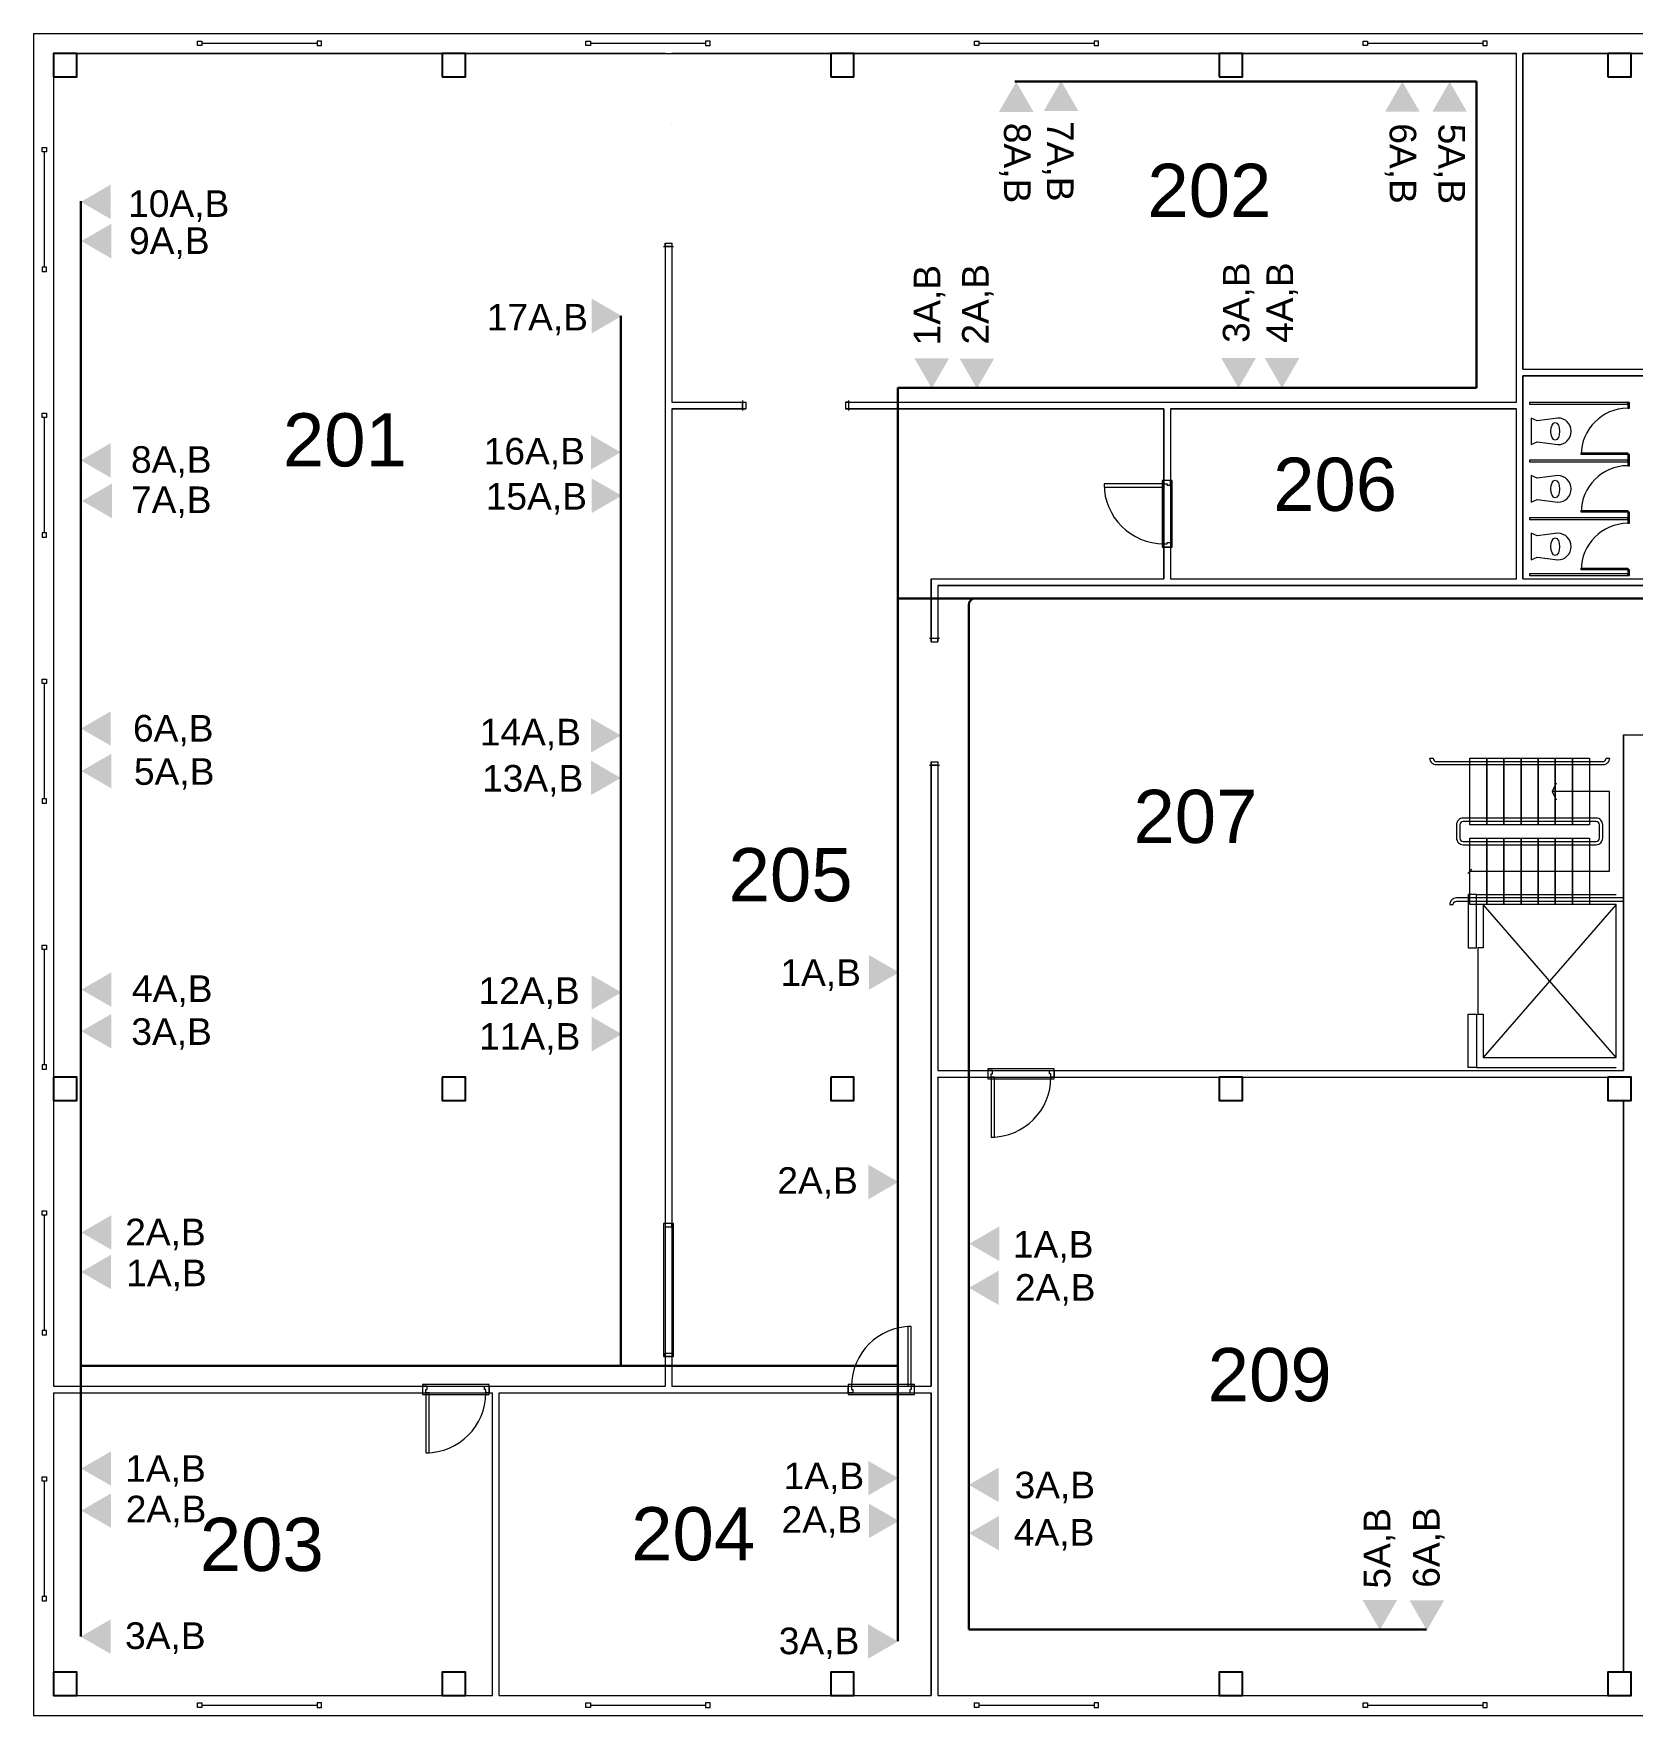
# Model space of a CAD drawing. Extents: x 23 to 125, y 27 to 85.
# Drawn here: x 24.42 to 48.46, y 26.57 to 51.87 of the extents above; entities that cross this region are included whole.
import ezdxf

# ---------------------------------------------------------------- set-up
doc = ezdxf.new("R2010")
doc.units = 0
doc.header["$LTSCALE"] = 1.485
doc.header["$MEASUREMENT"] = 0
doc.layers.get('0').update_dxf_attribs({"linetype": 'CONTINUOUS'})
for name, color, linetype in [('DVEřE', 7, 'CONTINUOUS'), ('NADSTANDARDNí_úPRAVY', 7, 'CONTINUOUS'), ('NEMOBILNí_VYBAVENí', 7, 'CONTINUOUS'), ('PLášť_BUDOVY', 7, 'CONTINUOUS'), ('PříPOJKA', 7, 'CONTINUOUS'), ('ZEď', 7, 'CONTINUOUS')]:
    doc.layers.add(name, color=color, linetype=linetype)
doc.layers.add('kabely', color=1, linetype='CONTINUOUS', lineweight=30)
doc.styles.get("Standard").update_dxf_attribs({"font": 'arial.ttf', "height": 0.4})

# ---------------------------------------------------------------- blocks, each defined once
blk = doc.blocks.new('*U52')
at = {"layer": 'NADSTANDARDNí_úPRAVY', "color": 7, "linetype": 'Continuous'}
blk.add_lwpolyline([(-0.175, -0.175), (0.175, -0.175), (0.175, 0.175), (-0.175, 0.175)], close=True, dxfattribs=at)
blk = doc.blocks.new('*U53')
at = {"color": 0, "linetype": 'ByBlock', "lineweight": -2, "transparency": 16777216}
for p in [(0, 24.35), (5.8441, 24.35), (11.6882, 24.35), (17.5323, 24.35), (23.3764, 24.35), (0, 0), (5.8441, 0), (11.6882, 0), (17.5323, 0), (23.3764, 0)]:
    blk.add_blockref('*U52', p, dxfattribs=at)
blk = doc.blocks.new('*U58')
at = {"layer": 'NADSTANDARDNí_úPRAVY', "color": 7, "linetype": 'Continuous'}
blk.add_lwpolyline([(-0.175, -0.175), (0.175, -0.175), (0.175, 0.175), (-0.175, 0.175)], close=True, dxfattribs=at)
blk = doc.blocks.new('*U59')
at = {"color": 0, "linetype": 'ByBlock', "lineweight": -2, "transparency": 16777216}
for p in [(0, 24.35), (5.8441, 24.35), (11.6882, 24.35), (17.5323, 24.35), (23.3764, 24.35), (0, 0), (5.8441, 0), (11.6882, 0), (17.5323, 0), (23.3764, 0)]:
    blk.add_blockref('*U58', p, dxfattribs=at)
blk = doc.blocks.new('*U60')
blk.add_lwpolyline([(-0.175, 0.175), (-0.175, -0.175), (0.175, -0.175), (0.175, 0.175)], close=True)
blk = doc.blocks.new('*U61')
at = {"color": 0, "linetype": 'ByBlock', "lineweight": -2, "transparency": 16777216}
for p in [(0, 0), (5.8441, 0), (11.6882, 0), (17.5323, 0), (23.3764, 0)]:
    blk.add_blockref('*U60', p, dxfattribs=at)

msp = doc.modelspace()

# ---------------------------------------------------------------- hatches: boundary and pattern name
at = {"layer": 'kabely'}
for points in [[(39.197, 51.14), (38.937, 50.69), (39.457, 50.69)], [(39.872, 51.154), (39.612, 50.704), (40.132, 50.704)], [(45.005, 51.143), (44.745, 50.693), (45.265, 50.693)], [(45.716, 51.143), (45.456, 50.693), (45.975, 50.693)], [(25.128, 49.336), (25.578, 49.077), (25.578, 49.596)], [(25.136, 48.746), (25.586, 48.486), (25.586, 49.006)], [(33.264, 47.619), (32.814, 47.879), (32.814, 47.359)], [(37.927, 46.531), (38.187, 46.981), (37.667, 46.981)], [(38.606, 46.528), (38.865, 46.978), (38.346, 46.978)], [(42.541, 46.535), (42.801, 46.985), (42.281, 46.985)], [(43.195, 46.535), (43.455, 46.985), (42.935, 46.985)], [(33.25, 45.569), (32.8, 45.829), (32.8, 45.309)], [(25.128, 45.446), (25.578, 45.186), (25.578, 45.706)], [(25.146, 44.838), (25.596, 44.578), (25.596, 45.098)], [(33.264, 44.916), (32.814, 45.175), (32.814, 44.656)], [(25.13, 41.413), (25.58, 41.153), (25.58, 41.673)], [(33.25, 41.31), (32.8, 41.569), (32.8, 41.05)], [(25.137, 40.773), (25.587, 40.513), (25.587, 41.033)], [(33.25, 40.67), (32.8, 40.93), (32.8, 40.41)], [(37.435, 37.744), (36.985, 38.004), (36.985, 37.485)], [(25.137, 37.485), (25.587, 37.225), (25.587, 37.744)], [(33.26, 37.443), (32.81, 37.702), (32.81, 37.183)], [(25.137, 36.859), (25.587, 36.599), (25.587, 37.119)], [(33.263, 36.816), (32.813, 37.076), (32.813, 36.556)], [(37.424, 34.591), (36.974, 34.851), (36.974, 34.331)], [(25.137, 33.831), (25.587, 33.572), (25.587, 34.091)], [(38.491, 33.662), (38.941, 33.402), (38.941, 33.922)], [(25.133, 33.237), (25.583, 32.978), (25.583, 33.497)], [(38.485, 32.999), (38.935, 32.739), (38.935, 33.259)], [(25.135, 30.28), (25.585, 30.02), (25.585, 30.54)], [(37.422, 30.136), (36.972, 30.395), (36.972, 29.876)], [(38.484, 30.035), (38.934, 29.775), (38.934, 30.295)], [(25.135, 29.647), (25.585, 29.387), (25.585, 29.907)], [(37.432, 29.493), (36.982, 29.752), (36.982, 29.233)], [(38.488, 29.308), (38.938, 29.048), (38.938, 29.568)], [(44.666, 27.851), (44.926, 28.301), (44.406, 28.301)], [(45.373, 27.847), (45.633, 28.297), (45.113, 28.297)], [(25.128, 27.751), (25.578, 27.491), (25.578, 28.011)], [(37.419, 27.679), (36.969, 27.938), (36.969, 27.419)]]:
    msp.add_hatch(color=1, dxfattribs=at).paths.add_polyline_path(points)

# ---------------------------------------------------------------- linework, layer by layer
at = {"lineweight": 0}
msp.add_point((24.719, 26.867), dxfattribs=at)
msp.add_point((24.719, 26.867), dxfattribs=at)
msp.add_point((24.719, 26.867), dxfattribs=at)
at = {"layer": 'DVEřE', "lineweight": 0}
msp.add_line((33.919, 51.567), (34.019, 51.567), dxfattribs=at)
at = {"layer": 'kabely'}
for p, q in [((46.122, 51.145), (39.178, 51.145)), ((46.122, 46.54), (46.122, 51.145)), ((25.13, 31.826), (25.13, 49.346)), ((33.25, 31.826), (33.25, 47.621)), ((37.416, 46.009), (37.416, 46.54)), ((37.416, 46.54), (46.122, 46.54)), ((37.416, 43.371), (37.416, 46.009)), ((52.253, 43.371), (37.416, 43.371)), ((37.416, 43.371), (37.416, 31.826)), ((38.484, 43.271), (38.484, 27.858)), ((52.253, 43.371), (38.584, 43.371)), ((25.687, 31.826), (25.13, 31.826)), ((25.13, 31.826), (25.13, 29.644)), ((37.416, 31.826), (25.687, 31.826)), ((37.416, 31.826), (33.25, 31.826)), ((37.416, 31.826), (37.416, 30.991)), ((37.416, 30.991), (37.416, 29.48)), ((25.13, 29.644), (25.13, 27.751)), ((37.416, 29.48), (37.416, 27.682)), ((38.484, 27.858), (45.366, 27.858))]:
    msp.add_line(p, q, dxfattribs=at)
msp.add_arc((38.584, 43.271), 0.1, 90, 180, dxfattribs=at)
at = {"layer": 'NADSTANDARDNí_úPRAVY', "color": 7, "linetype": 'Continuous', "lineweight": 0}
msp.add_lwpolyline([(24.719, 51.217), (25.069, 51.217), (25.069, 51.567), (24.719, 51.567)], close=True, dxfattribs=at)
at = {"layer": 'NEMOBILNí_VYBAVENí', "color": 9, "linetype": 'Continuous', "lineweight": 0}
for points in [[(46.919, 46.317), (46.919, 46.292), (48.394, 46.292), (48.394, 46.317)], [(48.394, 46.317), (48.394, 46.234), (48.419, 46.234), (48.419, 46.317)], [(48.394, 45.559), (48.394, 45.534), (47.694, 45.534), (47.694, 45.559)], [(46.919, 45.45), (46.919, 45.425), (48.394, 45.425), (48.394, 45.45)], [(48.394, 45.534), (48.394, 45.45), (48.419, 45.45), (48.419, 45.534)], [(48.394, 45.45), (48.394, 45.367), (48.419, 45.367), (48.419, 45.45)], [(46.919, 44.584), (46.919, 44.559), (48.394, 44.559), (48.394, 44.584)], [(48.394, 44.692), (48.394, 44.667), (47.694, 44.667), (47.694, 44.692)], [(48.394, 44.667), (48.394, 44.584), (48.419, 44.584), (48.419, 44.667)], [(48.394, 44.584), (48.394, 44.5), (48.419, 44.5), (48.419, 44.584)], [(48.394, 43.825), (48.394, 43.8), (47.694, 43.8), (47.694, 43.825)], [(48.394, 43.8), (48.394, 43.717), (48.419, 43.717), (48.419, 43.8)], [(46.919, 43.717), (48.394, 43.717), (48.394, 43.742), (46.919, 43.742)]]:
    msp.add_lwpolyline(points, close=True, dxfattribs=at)
for centre in [(48.407, 45.533), (48.407, 44.667), (48.407, 43.8)]:
    msp.add_ellipse(centre, major_axis=(-0.713, 0), ratio=0.982456, start_param=4.730223, end_param=6.28305, dxfattribs=at)
at = {"layer": 'PLášť_BUDOVY', "color": 7, "linetype": 'Continuous', "lineweight": 0}
for p, q in [((26.947, 51.721), (28.681, 51.721)), ((32.792, 51.721), (34.525, 51.721)), ((38.636, 51.721), (40.369, 51.721)), ((44.48, 51.721), (46.213, 51.721)), ((34.019, 51.567), (46.719, 51.567)), ((46.819, 51.567), (56.819, 51.567)), ((24.578, 50.09), (24.578, 48.356)), ((33.919, 48.717), (33.919, 31.517)), ((34.019, 48.667), (33.919, 48.667)), ((34.019, 48.717), (34.019, 46.324)), ((46.819, 46.821), (56.819, 46.817)), ((46.819, 46.721), (50.819, 46.719)), ((34.019, 46.324), (35.13, 46.324)), ((35.08, 46.224), (35.08, 46.324)), ((36.63, 46.324), (46.719, 46.324)), ((36.68, 46.224), (36.68, 46.324)), ((24.578, 46.09), (24.578, 44.356)), ((34.019, 46.224), (35.13, 46.224)), ((34.019, 46.224), (34.019, 31.517)), ((36.63, 46.224), (41.419, 46.224)), ((41.419, 46.224), (41.419, 43.667)), ((41.519, 46.224), (41.519, 43.667)), ((41.519, 46.224), (46.719, 46.224)), ((41.519, 45.142), (41.419, 45.142)), ((41.419, 45.142), (41.419, 45.092)), ((41.519, 45.142), (41.419, 45.142)), ((41.419, 45.092), (41.469, 45.092)), ((41.469, 45.092), (41.469, 45.072)), ((41.469, 45.072), (41.519, 45.072)), ((41.519, 45.092), (41.519, 45.142)), ((41.519, 45.072), (41.519, 45.092)), ((41.419, 44.142), (41.419, 44.192)), ((41.419, 44.192), (41.469, 44.192)), ((41.519, 44.142), (41.419, 44.142)), ((41.519, 44.142), (41.419, 44.142)), ((41.469, 44.192), (41.469, 44.212)), ((41.469, 44.212), (41.519, 44.212)), ((41.519, 44.212), (41.519, 44.192)), ((41.519, 44.192), (41.519, 44.142)), ((37.919, 43.667), (41.419, 43.667)), ((37.919, 43.667), (37.919, 42.717)), ((38.019, 43.567), (50.919, 43.567)), ((38.019, 43.567), (38.019, 42.717)), ((41.519, 43.667), (46.719, 43.667)), ((46.819, 43.667), (50.819, 43.667)), ((38.019, 42.767), (37.919, 42.767)), ((24.578, 42.09), (24.578, 40.356)), ((48.332, 41.317), (48.332, 36.267)), ((48.332, 41.317), (75.919, 41.317)), ((37.919, 40.913), (37.919, 36.167)), ((38.019, 40.863), (37.919, 40.863)), ((38.019, 40.913), (38.019, 36.267)), ((46.05, 39.296), (45.988, 39.234)), ((46.119, 38.915), (48.219, 38.915)), ((48.219, 36.465), (46.219, 38.765)), ((48.219, 38.765), (46.219, 36.465)), ((24.578, 38.09), (24.578, 36.356)), ((37.919, 36.267), (37.919, 31.517)), ((38.769, 36.267), (38.769, 36.167)), ((38.819, 36.267), (38.769, 36.267)), ((38.769, 36.267), (38.769, 36.167)), ((38.839, 36.267), (38.819, 36.267)), ((38.819, 36.167), (38.819, 36.217)), ((38.819, 36.217), (38.839, 36.217)), ((38.839, 36.217), (38.839, 36.267)), ((39.699, 36.217), (39.699, 36.267)), ((39.699, 36.267), (39.719, 36.267)), ((39.719, 36.217), (39.699, 36.217)), ((39.719, 36.267), (39.769, 36.267)), ((39.719, 36.167), (39.719, 36.217)), ((39.769, 36.267), (39.769, 36.167)), ((39.769, 36.267), (39.769, 36.167)), ((46.119, 36.315), (48.219, 36.315)), ((38.019, 36.167), (38.019, 26.867)), ((38.769, 36.167), (38.819, 36.167)), ((39.769, 36.167), (39.719, 36.167)), ((48.332, 35.817), (48.332, 27.217)), ((24.578, 34.09), (24.578, 32.356)), ((34.019, 33.967), (33.919, 33.967)), ((34.019, 31.967), (33.919, 31.967)), ((24.719, 31.517), (33.919, 31.517)), ((24.719, 31.417), (31.319, 31.417)), ((24.719, 31.417), (24.719, 26.867)), ((30.269, 31.517), (30.269, 31.417)), ((30.319, 31.517), (30.269, 31.517)), ((30.269, 31.517), (30.269, 31.417)), ((30.269, 31.417), (30.319, 31.417)), ((30.339, 31.517), (30.319, 31.517)), ((30.319, 31.417), (30.319, 31.467)), ((30.319, 31.467), (30.339, 31.467)), ((30.339, 31.467), (30.339, 31.517)), ((31.199, 31.467), (31.199, 31.517)), ((31.199, 31.517), (31.219, 31.517)), ((31.219, 31.467), (31.199, 31.467)), ((31.219, 31.517), (31.269, 31.517)), ((31.219, 31.417), (31.219, 31.467)), ((31.269, 31.417), (31.219, 31.417)), ((31.269, 31.517), (31.269, 31.417)), ((31.269, 31.517), (31.269, 31.417)), ((31.319, 26.867), (31.319, 31.417)), ((31.419, 26.867), (31.419, 31.417)), ((31.419, 31.417), (37.919, 31.417)), ((34.019, 31.517), (37.919, 31.517)), ((36.669, 31.417), (36.669, 31.517)), ((36.669, 31.517), (36.719, 31.517)), ((36.669, 31.417), (36.669, 31.517)), ((36.719, 31.417), (36.669, 31.417)), ((36.719, 31.517), (36.719, 31.467)), ((36.719, 31.467), (36.739, 31.467)), ((36.739, 31.417), (36.719, 31.417)), ((36.739, 31.467), (36.739, 31.417)), ((37.619, 31.467), (37.599, 31.467)), ((37.599, 31.467), (37.599, 31.417)), ((37.599, 31.417), (37.619, 31.417)), ((37.669, 31.517), (37.619, 31.517)), ((37.619, 31.517), (37.619, 31.467)), ((37.619, 31.417), (37.669, 31.417)), ((37.669, 31.417), (37.669, 31.517)), ((37.669, 31.417), (37.669, 31.517)), ((37.919, 31.417), (37.919, 26.867)), ((24.578, 30.09), (24.578, 28.356)), ((24.719, 26.867), (31.319, 26.867)), ((31.419, 26.867), (37.919, 26.867)), ((38.019, 26.867), (48.445, 26.867)), ((24.419, 26.567), (124.419, 26.567)), ((26.947, 26.721), (28.681, 26.721)), ((32.792, 26.721), (34.525, 26.721)), ((38.636, 26.721), (40.369, 26.721)), ((44.48, 26.721), (46.213, 26.721))]:
    msp.add_line(p, q, dxfattribs=at)
for points in [[(26.881, 51.754), (26.947, 51.754), (26.947, 51.687), (26.881, 51.687)], [(28.748, 51.754), (28.681, 51.754), (28.681, 51.687), (28.748, 51.687)], [(32.725, 51.754), (32.792, 51.754), (32.792, 51.687), (32.725, 51.687)], [(34.592, 51.754), (34.525, 51.754), (34.525, 51.687), (34.592, 51.687)], [(38.569, 51.754), (38.636, 51.754), (38.636, 51.687), (38.569, 51.687)], [(40.436, 51.754), (40.369, 51.754), (40.369, 51.687), (40.436, 51.687)], [(44.413, 51.754), (44.48, 51.754), (44.48, 51.687), (44.413, 51.687)], [(46.28, 51.754), (46.213, 51.754), (46.213, 51.687), (46.28, 51.687)], [(34.019, 50.517), (34.019, 50.517)], [(24.612, 50.156), (24.612, 50.09), (24.545, 50.09), (24.545, 50.156)], [(34.019, 48.667), (33.919, 48.667), (33.919, 48.717), (34.019, 48.717)], [(24.612, 48.29), (24.612, 48.356), (24.545, 48.356), (24.545, 48.29)], [(35.08, 46.224), (35.08, 46.324), (35.13, 46.324), (35.13, 46.224)], [(36.68, 46.224), (36.68, 46.324), (36.63, 46.324), (36.63, 46.224)], [(24.612, 46.156), (24.612, 46.09), (24.545, 46.09), (24.545, 46.156)], [(40.519, 45.042), (41.419, 45.042), (41.419, 45.092), (40.519, 45.092)], [(41.544, 44.142), (41.544, 45.142), (41.394, 45.142), (41.394, 44.142)], [(24.612, 44.29), (24.612, 44.356), (24.545, 44.356), (24.545, 44.29)], [(38.019, 42.767), (37.919, 42.767), (37.919, 42.717), (38.019, 42.717)], [(24.612, 42.156), (24.612, 42.09), (24.545, 42.09), (24.545, 42.156)], [(38.019, 40.863), (37.919, 40.863), (37.919, 40.913), (38.019, 40.913)], [(46.276, 39.965), (46.019, 39.965), (46.019, 40.965), (46.276, 40.965)], [(46.533, 39.965), (46.276, 39.965), (46.276, 40.965), (46.533, 40.965)], [(46.791, 39.965), (46.533, 39.965), (46.533, 40.965), (46.791, 40.965)], [(47.048, 39.965), (46.791, 39.965), (46.791, 40.965), (47.048, 40.965)], [(47.305, 39.965), (47.048, 39.965), (47.048, 40.965), (47.305, 40.965)], [(47.562, 39.965), (47.305, 39.965), (47.305, 40.965), (47.562, 40.965)], [(47.819, 39.965), (47.562, 39.965), (47.562, 40.965), (47.819, 40.965)], [(24.612, 40.29), (24.612, 40.356), (24.545, 40.356), (24.545, 40.29)], [(46.019, 39.765), (46.276, 39.765), (46.276, 38.765), (46.019, 38.765)], [(46.276, 39.765), (46.533, 39.765), (46.533, 38.765), (46.276, 38.765)], [(46.533, 39.765), (46.791, 39.765), (46.791, 38.765), (46.533, 38.765)], [(46.791, 39.765), (47.048, 39.765), (47.048, 38.765), (46.791, 38.765)], [(47.048, 39.765), (47.305, 39.765), (47.305, 38.765), (47.048, 38.765)], [(47.305, 39.765), (47.562, 39.765), (47.562, 38.765), (47.305, 38.765)], [(47.562, 39.765), (47.819, 39.765), (47.819, 38.765), (47.562, 38.765)], [(46.119, 38.915), (45.994, 38.915), (45.994, 38.115), (46.119, 38.115)], [(46.219, 38.765), (46.219, 38.115), (46.139, 38.115), (46.139, 37.115), (46.219, 37.115), (46.219, 36.465), (48.219, 36.465), (48.219, 37.115), (48.219, 38.115), (48.219, 38.765)], [(24.612, 38.156), (24.612, 38.09), (24.545, 38.09), (24.545, 38.156)], [(46.119, 36.315), (45.994, 36.315), (45.994, 37.115), (46.119, 37.115)], [(24.612, 36.29), (24.612, 36.356), (24.545, 36.356), (24.545, 36.29)], [(39.769, 36.292), (38.769, 36.292), (38.769, 36.142), (39.769, 36.142)], [(38.869, 35.267), (38.869, 36.167), (38.819, 36.167), (38.819, 35.267)], [(24.612, 34.156), (24.612, 34.09), (24.545, 34.09), (24.545, 34.156)], [(34.044, 31.967), (34.044, 33.967), (33.894, 33.967), (33.894, 31.967)], [(34.019, 33.967), (33.919, 33.967), (33.919, 33.917), (34.019, 33.917)], [(37.569, 32.417), (37.569, 31.517), (37.619, 31.517), (37.619, 32.417)], [(24.612, 32.29), (24.612, 32.356), (24.545, 32.356), (24.545, 32.29)], [(34.019, 31.967), (33.919, 31.967), (33.919, 32.017), (34.019, 32.017)], [(31.269, 31.542), (30.269, 31.542), (30.269, 31.392), (31.269, 31.392)], [(30.369, 30.517), (30.369, 31.417), (30.319, 31.417), (30.319, 30.517)], [(36.669, 31.392), (37.669, 31.392), (37.669, 31.542), (36.669, 31.542)], [(24.612, 30.156), (24.612, 30.09), (24.545, 30.09), (24.545, 30.156)], [(24.612, 28.29), (24.612, 28.356), (24.545, 28.356), (24.545, 28.29)], [(26.881, 26.754), (26.947, 26.754), (26.947, 26.687), (26.881, 26.687)], [(28.748, 26.754), (28.681, 26.754), (28.681, 26.687), (28.748, 26.687)], [(32.725, 26.754), (32.792, 26.754), (32.792, 26.687), (32.725, 26.687)], [(34.592, 26.754), (34.525, 26.754), (34.525, 26.687), (34.592, 26.687)], [(38.569, 26.754), (38.636, 26.754), (38.636, 26.687), (38.569, 26.687)], [(40.436, 26.754), (40.369, 26.754), (40.369, 26.687), (40.436, 26.687)], [(44.413, 26.754), (44.48, 26.754), (44.48, 26.687), (44.413, 26.687)], [(46.28, 26.754), (46.213, 26.754), (46.213, 26.687), (46.28, 26.687)]]:
    msp.add_lwpolyline(points, close=True, dxfattribs=at)
for points in [[(33.919, 51.567), (24.719, 51.567)], [(46.719, 51.567), (34.019, 51.567)], [(46.719, 46.324), (46.719, 51.567)], [(46.719, 46.324), (46.719, 51.567)], [(46.819, 51.567), (46.819, 46.821)], [(46.819, 46.821), (46.819, 51.567)], [(56.819, 51.567), (46.819, 51.567)], [(33.894, 48.667), (34.044, 48.667)], [(46.819, 46.821), (56.819, 46.817), (56.819, 46.717), (52.519, 46.719)], [(50.819, 46.719), (46.819, 46.721)], [(46.819, 43.667), (46.819, 46.721)], [(46.819, 46.721), (46.819, 43.667)], [(34.019, 46.324), (35.13, 46.324)], [(35.08, 46.349), (35.08, 46.198)], [(36.63, 46.324), (46.719, 46.324)], [(36.68, 46.198), (36.68, 46.349)], [(35.13, 46.224), (34.019, 46.224)], [(41.419, 46.224), (36.63, 46.224)], [(41.419, 43.667), (41.419, 46.224)], [(41.519, 46.224), (41.519, 43.667)], [(46.719, 46.224), (41.519, 46.224)], [(46.719, 43.667), (46.719, 46.224)], [(46.719, 43.667), (46.719, 46.224)], [(37.919, 43.667), (41.419, 43.667)], [(37.919, 42.717), (37.919, 43.667)], [(38.019, 43.567), (38.019, 43.567), (38.019, 42.717)], [(50.919, 43.567), (50.919, 43.567), (38.019, 43.567)], [(41.519, 43.667), (46.719, 43.667)], [(46.769, 43.567), (46.719, 43.567)], [(46.819, 43.567), (46.769, 43.567), (46.719, 43.567)], [(46.769, 43.567), (46.819, 43.567)], [(46.819, 43.667), (50.819, 43.667)], [(38.044, 42.767), (37.894, 42.767)], [(48.332, 36.267), (48.332, 41.317)], [(48.332, 41.317), (48.332, 41.317), (75.919, 41.317)], [(37.894, 40.863), (38.044, 40.863)], [(37.919, 36.167), (37.919, 40.913)], [(38.019, 40.913), (38.019, 36.267)], [(47.319, 40.59), (47.257, 40.465), (47.319, 40.34)], [(46.019, 39.265), (48.119, 39.265), (48.119, 40.465), (47.257, 40.465)], [(37.919, 31.517), (37.919, 36.267)], [(38.019, 36.267), (48.332, 36.267)], [(38.019, 36.267), (48.332, 36.267)], [(37.919, 36.167), (37.919, 36.157)], [(38.019, 36.167), (48.332, 36.167)], [(38.019, 36.167), (38.019, 36.167), (38.019, 26.867)], [(38.019, 36.157), (38.019, 36.157), (38.019, 36.167)], [(38.019, 36.167), (38.019, 36.167)], [(48.332, 36.167), (48.332, 36.167)], [(48.332, 27.217), (48.332, 35.817)], [(37.919, 26.867), (37.919, 31.417)], [(38.019, 26.867), (38.019, 26.867)], [(48.445, 26.867), (48.332, 26.867)], [(48.445, 26.867), (48.332, 26.867)]]:
    msp.add_lwpolyline(points, dxfattribs=at)
for points in [[(45.419, 40.965), (45.469, 40.965, 0.414223), (45.519, 40.915), (48.019, 40.915, 0.414223), (48.069, 40.965), (48.119, 40.965, -0.414223), (48.019, 40.865), (45.519, 40.865, -0.414223)], [(45.919, 39.665), (47.919, 39.665, 0.414223), (48.019, 39.765), (48.019, 39.965, 0.414223), (47.919, 40.065), (45.919, 40.065, 0.414223), (45.819, 39.965), (45.819, 39.765, 0.414223)], [(45.919, 39.715), (47.919, 39.715, 0.414223), (47.969, 39.765), (47.969, 39.965, 0.414223), (47.919, 40.015), (45.919, 40.015, 0.414223), (45.869, 39.965), (45.869, 39.765, 0.414223)]]:
    msp.add_lwpolyline(points, format="xyb", close=True, dxfattribs=at)
msp.add_lwpolyline([(48.332, 38.864, 0.032708), (48.319, 38.865), (45.819, 38.865, 0.414223), (45.719, 38.765), (45.769, 38.765, -0.414223), (45.819, 38.815), (48.319, 38.815, -0.066065), (48.332, 38.813, -0.066065)], format="xyb", dxfattribs=at)
for centre, start, end in [((41.419, 45.092), 180, 270), ((38.819, 36.167), 270, 0), ((37.619, 31.517), 90, 180), ((30.319, 31.417), 270, 0)]:
    msp.add_arc(centre, 0.9, start, end, dxfattribs=at)
at = {"layer": 'PříPOJKA', "color": 9, "linetype": 'Continuous', "lineweight": 0}
for points in [[(46.944, 46.084), (46.944, 45.684), (47.034, 45.724), (47.344, 45.684, 1), (47.344, 46.084), (47.034, 46.044)], [(46.944, 45.217), (46.944, 44.817), (47.034, 44.857), (47.344, 44.817, 1), (47.344, 45.217), (47.034, 45.177)], [(46.944, 44.35), (46.944, 43.95), (47.034, 43.99), (47.344, 43.95, 1), (47.344, 44.35), (47.034, 44.31)]]:
    msp.add_lwpolyline(points, format="xyb", close=True, dxfattribs=at)
for centre in [(47.304, 45.884), (47.304, 45.017), (47.304, 44.15)]:
    msp.add_ellipse(centre, major_axis=(0, -0.132), ratio=0.5, dxfattribs=at)
at = {"layer": 'ZEď', "color": 7, "linetype": 'Continuous', "lineweight": 0}
for p, q in [((24.419, 51.867), (124.719, 51.867)), ((24.419, 51.867), (24.419, 26.567)), ((24.719, 51.567), (33.919, 51.567)), ((24.719, 51.567), (24.719, 31.517))]:
    msp.add_line(p, q, dxfattribs=at)
msp.add_lwpolyline([(24.419, 51.867), (124.719, 51.867)], dxfattribs=at)

# ---------------------------------------------------------------- block references
at = {"lineweight": 0}
for name, p in [('*U53', (24.894, 27.042)), ('*U59', (24.894, 27.042)), ('*U61', (24.894, 35.992))]:
    msp.add_blockref(name, p, dxfattribs=at)

# ---------------------------------------------------------------- texts
at = {"layer": 'DVEřE', "color": 11, "true_color": 0xf27172, "char_height": 0.8, "attachment_point": 1}
for s, width, insert in [('202', 2.63242, (41.17, 49.909)), ('201', 2.44629, (28.168, 46.156)), ('206', 2.18039, (43.061, 45.487)), ('207', 2.1538, (40.96, 40.491)), ('205', 2.20698, (34.871, 39.614)), ('209', 2.44629, (42.077, 32.093)), ('204', 2.71219, (33.406, 29.699)), ('203', 2.20698, (26.918, 29.539))]:
    msp.add_mtext_dynamic_manual_height_columns(s, width=width, gutter_width=4, heights=[0], dxfattribs=dict(at, insert=insert))
at = {"layer": 'kabely', "char_height": 0.4, "attachment_point": 1}
for s, insert, rotation in [('8A,B', (39.414, 50.526), 270), ('7A,B', (40.059, 50.552), 270), ('6A,B', (45.213, 50.518), 270), ('5A,B', (45.948, 50.513), 270), ('1A,B', (37.656, 47.176), 90), ('2A,B', (38.383, 47.189), 90), ('3A,B', (42.305, 47.214), 90), ('4A,B', (42.961, 47.214), 90), ('5A,B', (44.423, 28.474), 90), ('6A,B', (45.165, 28.487), 90)]:
    msp.add_mtext_dynamic_manual_height_columns(s, width=1, gutter_width=2, heights=[0], dxfattribs=dict(at, insert=insert, rotation=rotation))
for s, insert in [('10A,B', (25.84, 49.51)), ('9A,B', (25.854, 48.952)), ('17A,B', (31.234, 47.801)), ('8A,B', (25.883, 45.66)), ('16A,B', (31.188, 45.785)), ('7A,B', (25.883, 45.054)), ('15A,B', (31.219, 45.106)), ('6A,B', (25.913, 41.617)), ('14A,B', (31.128, 41.559)), ('5A,B', (25.927, 40.966)), ('13A,B', (31.163, 40.864)), ('4A,B', (25.898, 37.699)), ('1A,B', (35.65, 37.941)), ('12A,B', (31.11, 37.67)), ('3A,B', (25.888, 37.054)), ('11A,B', (31.119, 36.981)), ('2A,B', (35.604, 34.813)), ('2A,B', (25.796, 34.039)), ('1A,B', (39.148, 33.853)), ('1A,B', (25.811, 33.423)), ('2A,B', (39.178, 33.205)), ('1A,B', (25.797, 30.481)), ('1A,B', (35.699, 30.37)), ('3A,B', (39.172, 30.233)), ('2A,B', (25.805, 29.871)), ('2A,B', (35.668, 29.713)), ('4A,B', (39.162, 29.521)), ('3A,B', (25.794, 27.966)), ('3A,B', (35.626, 27.887))]:
    msp.add_mtext_dynamic_manual_height_columns(s, width=1, gutter_width=2, heights=[0], dxfattribs=dict(at, insert=insert))

doc.saveas('drawing.dxf')
